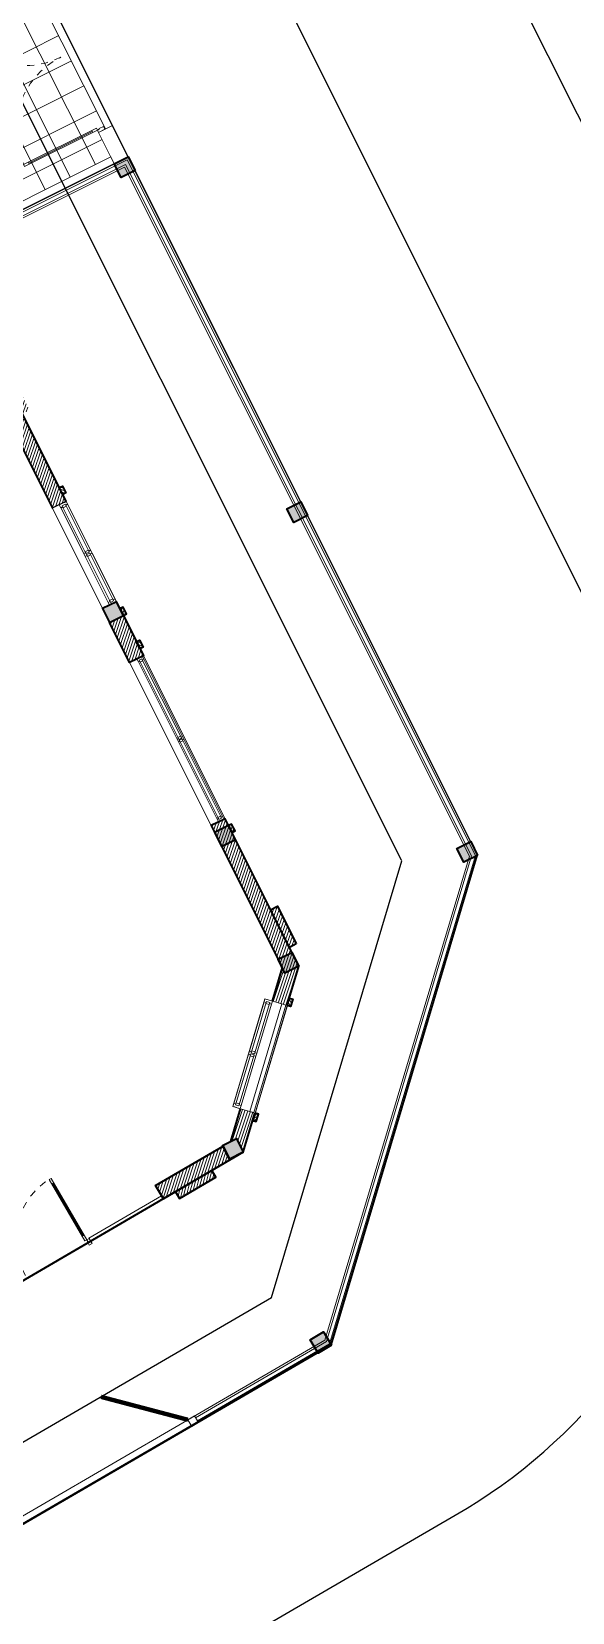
# Model space of a CAD drawing. Header units: millimetres. Extents: x 567980 to 569372, y 2065777 to 2066674.
# Drawn here: x 568857.41 to 568865.12, y 2066311.72 to 2066334.26 of the extents above; entities that cross this region are included whole.
import ezdxf

# ---------------------------------------------------------------- set-up
doc = ezdxf.new("R2010")
doc.units = ezdxf.units.MM
for name, pattern in [('ACAD_ISO10W100', [18.5, 12, -3, 0.5, -3]), ('CENTER', [3, 1.5, -0.5, 0.5, -0.5]), ('HIDDEN', [0.75, 0.5, -0.25]), ('HIDDEN2', [0.1875, 0.125, -0.0625])]:
    doc.linetypes.add(name, pattern=pattern)
for name, color, linetype, lineweight in [('A-COT VACH', 2, 'Continuous', 35), ('A-CUA', 25, 'Continuous', 5), ('A-DIM', 251, 'Continuous', 15), ('A-HATCH', 251, 'Continuous', 5), ('A-NET KHUAT', 250, 'HIDDEN', 9), ('A-NET MANH', 8, 'Continuous', 9), ('A-NET THAY', 125, 'Continuous', 18), ('A-TUONG', 255, 'Continuous', 35), ('boDnv', 54, 'Continuous', 25)]:
    doc.layers.add(name, color=color, linetype=linetype, lineweight=lineweight)
for name, color, linetype in [('ChiaLo', 128, 'CENTER'), ('datOlienke', 42, 'Continuous'), ('LogDg', 7, 'Continuous'), ('LoLK', 6, 'Continuous'), ('QH', 7, 'Continuous'), ('QUYEN', 7, 'Continuous'), ('TimDg', 222, 'Continuous'), ('ViaHeS', 32, 'Continuous')]:
    doc.layers.add(name, color=color, linetype=linetype)
doc.styles.add('rms', font='romans.shx', dxfattribs={"width": 0.7, "bigfont": 'vns.shx'})
doc.linetypes.add('ADL', pattern='A,0.125,-0.15,["++",rms,S=0.5,R=0,X=0,Y=-0.2245],-1.35,1.125', length=2.75)

# ---------------------------------------------------------------- blocks, each defined once
blk = doc.blocks.new('NEN')
at = {"layer": 'boDnv', "color": 10, "linetype": 'ADL', "ltscale": 0.25}
blk.add_lwpolyline([(138.064, -70.202), (163.347, -55.493), (165.206, -49.265), (120.533, 40.055), (114.463, 42.257), (87.67, 30.578), (85.617, 24.916), (132.335, -68.493)], close=True, dxfattribs=at)
at = {"layer": 'ChiaLo', "ltscale": 5}
blk.add_lwpolyline([(125.527, -57.117), (161.302, -39.225)], dxfattribs=at)
at = {"layer": 'datOlienke'}
blk.add_lwpolyline([(138.192, -71.285), (164.192, -56.158), (166.277, -49.172), (121.249, 40.859), (114.429, 43.333), (86.877, 31.323), (84.53, 24.853), (131.634, -69.327)], close=True, dxfattribs=at)
at = {"layer": 'LogDg'}
blk.add_lwpolyline([(81.968, 23.269), (128.805, -70.377, 0.432836), (139.983, -73.714), (165.966, -58.597, 0.395833), (169.098, -48.104), (123.817, 42.43, 0.398858), (113.466, 46.185), (85.926, 34.181, 0.429738)], format="xyb", close=True, dxfattribs=at)
at = {"layer": 'LoLK'}
for points in [[(151.464, -44.145), (161.302, -39.225), (158.619, -33.858), (140.731, -42.805), (143.415, -48.171)], [(161.302, -39.225), (151.464, -44.145), (158.987, -59.186), (164.192, -56.158), (166.277, -49.172)]]:
    blk.add_lwpolyline(points, close=True, dxfattribs=at)
at = {"layer": 'TimDg', "linetype": 'ACAD_ISO10W100', "ltscale": 0.75}
blk.add_lwpolyline([(176.4, -55.997), (121.833, 53.105)], dxfattribs=at)
at = {"layer": 'ViaHeS'}
blk.add_lwpolyline([(138.192, -71.285), (164.192, -56.158), (166.277, -49.172), (121.249, 40.859), (114.429, 43.333), (86.877, 31.323), (84.53, 24.853), (131.634, -69.327)], close=True, dxfattribs=at)
blk = doc.blocks.new('NEN KO1')
at = {"layer": 'datOlienke'}
blk.add_lwpolyline([(4.684, 4.99), (2.786, 35.01), (-2.53, 40), (-103.193, 40), (-108.456, 35.007), (-110.04, 4.993), (-105.303, 0), (0, 0)], close=True, dxfattribs=at)
at = {"layer": 'LoLK'}
for points in [[(-13.652, 29), (-13.652, 40), (-19.652, 40), (-19.652, 20), (-13.652, 20)], [(-13.652, 40), (-13.652, 29), (3.166, 29), (2.786, 35.01), (-2.53, 40)]]:
    blk.add_lwpolyline(points, close=True, dxfattribs=at)
blk = doc.blocks.new('*U404')
at = {"layer": 'A-CUA', "color": 32}
for points in [[(60, -40), (45, -40), (45, -18), (0, -18), (0, -40), (0, -40), (0, -82), (0, -82), (0, -103), (45, -103), (45, -82), (60, -82)], [(30, -82), (60, -82), (60, -40), (30, -40)], [(1292, -82), (1262, -82), (1262, -40), (1292, -40)], [(1322, -82), (1307, -82), (1307, -40), (1322, -40), (1322, -18), (1277, -18), (1277, -40), (1292, -40), (1292, -82), (1277, -82), (1277, -103), (1322, -103)], [(1307, -82), (1337, -82), (1337, -40), (1307, -40)], [(2540, -40), (2555, -40), (2555, -18), (2600, -18), (2600, -40), (2600, -40), (2600, -82), (2600, -82), (2600, -103), (2555, -103), (2555, -82), (2540, -82)], [(2570, -82), (2540, -82), (2540, -40), (2570, -40)]]:
    blk.add_lwpolyline(points, close=True, dxfattribs=at)
at = {"layer": 'A-CUA', "color": 37, "lineweight": -2}
for points in [[(45, -18), (1277, -18), (1277, -40), (45, -40)], [(45, -82), (1277, -82), (1277, -103), (45, -103)], [(2555, -18), (1322, -18), (1322, -40), (2555, -40)], [(2555, -82), (1322, -82), (1322, -103), (2555, -103)]]:
    blk.add_lwpolyline(points, close=True, dxfattribs=at)
blk = doc.blocks.new('phào cửa')
at = {"layer": 'A-HATCH'}
h = blk.add_hatch(dxfattribs=at)
h.set_pattern_fill('ANSI31', color=256, scale=250)
h.set_pattern_definition([(45, (-237697.46, 7620.01), (-22.097087, 22.097087), [])])
h.paths.add_polyline_path([(0, 0), (0, 110), (-50, 110), (-50, 0)])
at = {"layer": 'A-TUONG'}
blk.add_lwpolyline([(0, 0), (0, 110), (-50, 110), (-50, 0)], close=True, dxfattribs=at)
blk = doc.blocks.new('*U406')
at = {"layer": 'A-CUA', "color": 32}
for points in [[(60, -40), (45, -40), (45, -10), (0, -10), (0, -40), (0, -40), (0, -90), (0, -90), (0, -120), (45, -120), (45, -90), (60, -90)], [(30, -90), (60, -90), (60, -40), (30, -40)], [(792, -90), (762, -90), (762, -40), (792, -40)], [(822, -90), (807, -90), (807, -40), (822, -40), (822, -10), (777, -10), (777, -40), (792, -40), (792, -90), (777, -90), (777, -120), (822, -120)], [(807, -90), (837, -90), (837, -40), (807, -40)], [(1540, -40), (1555, -40), (1555, -10), (1600, -10), (1600, -40), (1600, -40), (1600, -90), (1600, -90), (1600, -120), (1555, -120), (1555, -90), (1540, -90)], [(1570, -90), (1540, -90), (1540, -40), (1570, -40)]]:
    blk.add_lwpolyline(points, close=True, dxfattribs=at)
at = {"layer": 'A-CUA', "color": 37, "lineweight": -2}
for points in [[(45, -10), (777, -10), (777, -40), (45, -40)], [(45, -90), (777, -90), (777, -120), (45, -120)], [(1555, -10), (822, -10), (822, -40), (1555, -40)], [(1555, -90), (822, -90), (822, -120), (1555, -120)]]:
    blk.add_lwpolyline(points, close=True, dxfattribs=at)
blk = doc.blocks.new('phao cua 1600')
blk.add_wipeout([(220, 800), (0, 800), (0, -800), (220, -800)]).dxf.layer = 'A-NET MANH'
at = {"layer": 'A-NET THAY'}
blk.add_lwpolyline([(0, -800), (0, 800), (220, 800), (220, -800)], close=True, dxfattribs=at)
at = {"layer": 'A-CUA', "rotation": 90}
blk.add_blockref('*U406', (-10, -800), dxfattribs=at)
at = {"layer": 'A-TUONG'}
blk.add_blockref('phào cửa', (0, 910), dxfattribs=at)
at = {"layer": 'A-TUONG', "xscale": -1, "rotation": 180}
blk.add_blockref('phào cửa', (0, -910), dxfattribs=at)
blk = doc.blocks.new('A$C1a95cbaf')
at = {"layer": 'A-HATCH'}
h = blk.add_hatch(dxfattribs=at)
h.set_pattern_fill('ANSI31', color=256, scale=300)
h.set_pattern_definition([(45, (-121341.862, 350750.01), (-26.5165043, 26.5165043), [])])
h.paths.add_polyline_path([(110, 600), (0, 600), (0, 0), (110, 0)])
at = {"layer": 'A-TUONG', "elevation": 0}
blk.add_lwpolyline([(110, 0), (0, 0), (0, 600), (110, 600)], close=True, dxfattribs=at)
blk = doc.blocks.new('*U525')
for p, q in [((90, -100), (50, -100)), ((70, -100), (70, -1250)), ((2710, -100), (2750, -100)), ((2730, -100), (2730, -1250)), ((90, -1250), (50, -1250)), ((2710, -1250), (2750, -1250))]:
    blk.add_line(p, q)
for points in [[(0, 113), (60, 113), (60, 40), (50, 40), (50, 0), (0, 0)], [(50, 0), (90, 0), (90, -1350), (50, -1350)], [(2750, 0), (2710, 0), (2710, -1350), (2750, -1350)], [(2800, 113), (2740, 113), (2740, 40), (2750, 40), (2750, 0), (2800, 0)]]:
    blk.add_lwpolyline(points, close=True)
at = {"linetype": 'HIDDEN2'}
for centre, start, end in [((50, 0), 270, 0), ((2750, 0), 180, 270)]:
    blk.add_arc(centre, 1350, start, end, dxfattribs=at)
blk = doc.blocks.new('CUA DI 4000')
at = {"layer": 'A-HATCH'}
h = blk.add_hatch(dxfattribs=at)
h.set_pattern_fill('ANSI31', color=256, scale=300)
h.set_pattern_definition([(45, (-348838.78, 636491.252), (-26.5165043, 26.5165043), [])])
h.paths.add_polyline_path([(5600, -110), (5000, -110), (5000, 0), (5600, 0)])
edge = h.paths.add_edge_path()
edge.add_line((600, -109), (0, -111))
edge.add_line((0, -111), (0, 1))
edge.add_line((0, 1), (600, -1))
edge.add_line((600, -1), (600, -109))
at = {"layer": 'A-CUA', "elevation": 0}
for points in [[(800, 0), (1500, 0), (1500, 50), (800, 50)], [(4800, 0), (3600, 0), (3600, 50), (4800, 50)]]:
    blk.add_lwpolyline(points, close=True, dxfattribs=at)
at = {"layer": 'A-NET THAY'}
for q in [(786, 0, 0), (800, 0, 0)]:
    blk.add_line((4800, 0, 0), q, dxfattribs=at)
at = {"layer": 'A-TUONG'}
for p, q in [((800, 0, 0), (800, 220, 0)), ((4800, 0, 0), (4800, 220, 0))]:
    blk.add_line(p, q, dxfattribs=at)
blk.add_lwpolyline([(600, 0), (0, 0), (0, -110), (600, -110)], close=True, dxfattribs=at)
at = {"layer": 'A-TUONG', "elevation": 0}
blk.add_lwpolyline([(5000, 0), (5000, -110), (5600, -110), (5600, 0), (5000, 0)], dxfattribs=at)
at = {"layer": 'A-CUA', "extrusion": (1.82582e-10, -5.39265e-10, -1), "xscale": 0.7500000000000002, "yscale": 0.7500000000000002, "zscale": -0.7500000000000004, "rotation": 180.1066326903748}
blk.add_blockref('*U525', (-1500, 50, 0), dxfattribs=at)
blk = doc.blocks.new('*U397')
at = {"layer": 'A-CUA', "color": 32}
for points in [[(60, -40), (45, -40), (45, -10), (0, -10), (0, -40), (0, -40), (0, -90), (0, -90), (0, -120), (45, -120), (45, -90), (60, -90)], [(30, -90), (60, -90), (60, -40), (30, -40)], [(792, -90), (762, -90), (762, -40), (792, -40)], [(822, -90), (807, -90), (807, -40), (822, -40), (822, -10), (777, -10), (777, -40), (792, -40), (792, -90), (777, -90), (777, -120), (822, -120)], [(807, -90), (837, -90), (837, -40), (807, -40)], [(1540, -40), (1555, -40), (1555, -10), (1600, -10), (1600, -40), (1600, -40), (1600, -90), (1600, -90), (1600, -120), (1555, -120), (1555, -90), (1540, -90)], [(1570, -90), (1540, -90), (1540, -40), (1570, -40)]]:
    blk.add_lwpolyline(points, close=True, dxfattribs=at)
at = {"layer": 'A-CUA', "color": 37, "lineweight": -2}
for points in [[(45, -10), (777, -10), (777, -40), (45, -40)], [(45, -90), (777, -90), (777, -120), (45, -120)], [(1555, -10), (822, -10), (822, -40), (1555, -40)], [(1555, -90), (822, -90), (822, -120), (1555, -120)]]:
    blk.add_lwpolyline(points, close=True, dxfattribs=at)
blk = doc.blocks.new('CUA SO GOC CHEO 1600')
blk.add_wipeout([(0, 330), (0, 0), (1600, 0), (1600, 330)]).dxf.layer = 'A-NET KHUAT'
at = {"layer": 'A-DIM'}
blk.add_lwpolyline([(0, 80), (0, 20), (1600, 20), (1600, 80)], close=True, dxfattribs=at)
at = {"layer": 'A-NET THAY'}
blk.add_lwpolyline([(0, 330), (1600, 330), (1600, 0), (0, 0)], close=True, dxfattribs=at)
at = {"layer": 'A-CUA', "rotation": 359.9802678828873}
blk.add_blockref('*U397', (0, 340, 0), dxfattribs=at)
at = {"layer": 'A-TUONG', "rotation": 90.00845851323635}
blk.add_blockref('phào cửa', (0, 0), dxfattribs=at)
at = {"layer": 'A-TUONG', "xscale": -1, "rotation": 269.9915414867637}
blk.add_blockref('phào cửa', (1600, 0), dxfattribs=at)
blk = doc.blocks.new('cot 220')
at = {"layer": 'A-COT VACH'}
h = blk.add_hatch(color=256, dxfattribs=at)
h.dxf.hatch_style = 1
h.paths.add_polyline_path([(110, 110), (-110, 110), (-110, -110), (110, -110)])
blk.add_lwpolyline([(-110, -110), (110, -110), (110, 110), (-110, 110)], close=True, dxfattribs=at)
blk = doc.blocks.new('cum dh a3.3.1.6.7')
at = {"layer": 'A-HATCH'}
h = blk.add_hatch(dxfattribs=at)
h.set_pattern_fill('ANSI31', color=256, scale=0.3)
h.set_pattern_definition([(45, (-202.69897, 262.50004), (-0.0265165043, 0.0265165043), [])])
h.paths.add_polyline_path([(25.998, 0), (25.998, 0), (25.999, -0.6), (26.109, -0.6), (26.108, 0), (25.998, 0), (25.998, -0.6), (25.999, -0.6), (25.998, 0), (25.378, 0), (25.378, -0.22), (25.778, -0.22), (25.778, -2), (25.998, -2), (25.998, -1.89), (25.998, -1.89), (25.998, -1.78)])
h.paths.add_polyline_path([(25.998, -4.24), (25.998, -3.82), (25.998, -3.82), (25.778, -3.82), (25.778, -4.46), (25.998, -4.46), (25.998, -4.35), (25.998, -4.35)])
h = blk.add_hatch(dxfattribs=at)
h.set_pattern_fill('ANSI31', color=256, scale=0.3)
h.set_pattern_definition([(45, (-102.69897, 612.50004), (-0.0265165043, 0.0265165043), [])])
h.paths.add_polyline_path([(23.884, -11.224), (22.774, -11.295), (22.789, -11.514), (23.884, -11.444)])
h.paths.add_polyline_path([(18.218, -11.59), (18.783, -11.553), (18.797, -11.772), (18.219, -11.81)])
h.paths.add_polyline_path([(24.104, -11.21), (24.104, -11.43), (25.998, -9.411), (25.998, -7.06), (25.778, -7.06), (25.778, -9.324), (24.008, -11.21)])
edge = h.paths.add_edge_path()
edge.add_line((18.542, -11.451), (18.542, -11.438))
edge.add_line((18.752, -11.534), (18.752, -11.754))
at = {"layer": 'A-NET THAY', "elevation": 0}
blk.add_lwpolyline([(25.998, -7.06), (25.778, -7.06), (25.778, -4.46), (25.998, -4.46)], close=True, dxfattribs=at)
at = {"layer": 'A-TUONG'}
for points in [[(25.998, -2), (25.998, 0), (25.378, 0), (25.378, -0.22), (25.778, -0.22), (25.778, -2)], [(24.104, -11.21), (24.104, -11.43), (25.998, -9.411), (25.998, -7.06), (25.778, -7.06), (25.778, -9.324), (24.008, -11.21)], [(24.104, -11.43), (22.789, -11.515), (22.774, -11.295), (23.884, -11.224), (23.884, -11.43)]]:
    blk.add_lwpolyline(points, close=True, dxfattribs=at)
at = {"layer": 'A-TUONG', "elevation": 0}
blk.add_lwpolyline([(25.778, -3.82), (25.998, -3.82), (25.998, -4.46), (25.778, -4.46)], close=True, dxfattribs=at)
at = {"layer": 'A-TUONG'}
blk.add_lwpolyline([(24.104, -11.43), (17.998, -11.824)], dxfattribs=at)
at = {"layer": 'A-COT VACH', "yscale": 0.001, "zscale": 0.001, "rotation": 359.9999999999999}
for p, xscale in [((25.888, -7.28), 0.001), ((25.888, -9.301, 0), -0.001)]:
    blk.add_blockref('cot 220', p, dxfattribs=dict(at, xscale=xscale))
at = {"layer": 'A-CUA', "xscale": -0.0009999999999999998, "yscale": 0.0009999999999999998, "zscale": 0.001, "rotation": 270}
blk.add_blockref('*U404', (25.998, -7.06), dxfattribs=at)
at = {"layer": 'A-TUONG', "yscale": 0.001, "zscale": 0.001}
for name, p, xscale, rotation in [('phào cửa', (25.998, -4.35, 0), -0.001, 359.9999999999999), ('phào cửa', (25.998, -7.17, 0), 0.001, 179.9999999999999), ('A$C1a95cbaf', (25.998, -9.111), 0.001, 359.9999999999999), ('CUA DI 4000', (17.998, -11.824), 0.001, 3.698620827714848)]:
    blk.add_blockref(name, p, dxfattribs=dict(at, xscale=xscale, rotation=rotation))
at = {"layer": 'A-TUONG', "xscale": -0.001, "yscale": 0.001, "zscale": 0.001}
for name, p, rotation in [('phao cua 1600', (25.998, -2.8), 359.9999999999999), ('CUA SO GOC CHEO 1600', (25.599, -9.838, 0), 46.80944021373436)]:
    blk.add_blockref(name, p, dxfattribs=dict(at, rotation=rotation))
at = {"layer": 'A-COT VACH', "yscale": 0.001, "zscale": 0.001, "rotation": 359.9999999999999}
for p, xscale in [((25.888, -3.71), 0.001), ((23.994, -11.32, 0), -0.001)]:
    blk.add_blockref('cot 220', p, dxfattribs=dict(at, xscale=xscale))
blk = doc.blocks.new('TRU CONG')
at = {"layer": 'A-NET THAY'}
blk.add_lwpolyline([(0, 0), (500, 0), (500, 220), (0, 220)], close=True, dxfattribs=at)
blk = doc.blocks.new('*U304')
for p, q in [((90, 1450), (50, 1450)), ((70, 100), (70, 1450)), ((3110, 1450), (3150, 1450)), ((3130, 100), (3130, 1450)), ((90, 100), (50, 100)), ((3110, 100), (3150, 100))]:
    blk.add_line(p, q)
for points in [[(50, 0), (90, 0), (90, 1550), (50, 1550)], [(3150, 0), (3110, 0), (3110, 1550), (3150, 1550)], [(0, -133), (60, -133), (60, -40), (50, -40), (50, 0), (0, 0)], [(3200, -133), (3140, -133), (3140, -40), (3150, -40), (3150, 0), (3200, 0)]]:
    blk.add_lwpolyline(points, close=True)
at = {"linetype": 'HIDDEN2'}
for centre, start, end in [((50, 0), 0, 90), ((3150, 0), 90, 180)]:
    blk.add_arc(centre, 1550, start, end, dxfattribs=at)
blk = doc.blocks.new('MBT1 A1')
at = {"layer": 'A-HATCH'}
h = blk.add_hatch(dxfattribs=at)
h.set_pattern_fill('SQRTMPLT', color=256, scale=0.4, pattern_type=2)
h.set_pattern_definition([(6e-15, (-410.51707, -66.48982), (-3e-17, 0.4), []), (90, (-410.51707, -66.48982), (-0.4, 0), [])])
h.paths.add_polyline_path([(5.89, -17.3), (5.12, -17.3), (5.12, -17.11), (4.95, -17.11), (4.95, -17.14), (4.8, -17.14), (4.8, -17.11), (1.2, -17.11), (1.2, -17.14), (1.05, -17.14), (1.05, -17.11), (0.88, -17.11), (0.88, -17.3), (0.11, -17.3), (0.11, -19.33), (3.1, -19.33), (3.1, -19.78), (3.1, -19.89), (5.5, -19.89), (5.5, -19.78), (5.89, -19.78)])
at = {"layer": 'A-NET THAY'}
for p, q in [((0.5, -20), (5.5, -20)), ((3.1, -19.89), (5.5, -19.89))]:
    blk.add_line(p, q, dxfattribs=at)
blk.add_lwpolyline([(6, -19.78), (6, -17.22), (5.89, -17.22), (5.89, -19.78)], close=True, dxfattribs=at)
at = {"layer": 'A-CUA', "extrusion": (0, 0, -1), "xscale": -0.0007500000000000044, "yscale": 0.0007500000000000044, "zscale": -0.0007500000000000044}
blk.add_blockref('*U304', (-3.1, -19.78), dxfattribs=at)
at = {"layer": 'A-NET THAY', "xscale": -0.001, "yscale": 0.001, "zscale": 0.001}
blk.add_blockref('TRU CONG', (6, -20), dxfattribs=at)
blk = doc.blocks.new('MBT1KO1')
at = {"layer": 'LoLK', "xscale": -1, "rotation": 180}
blk.add_blockref('MBT1 A1', (-19.652, 20), dxfattribs=at)
at = {"layer": 'LoLK', "rotation": 90}
blk.add_blockref('cum dh a3.3.1.6.7', (-11.652, 11.015), dxfattribs=at)
at = {"layer": 'LoLK'}
blk.add_blockref('NEN KO1', (0, 0), dxfattribs=at)
blk = doc.blocks.new('rkg4')
at = {"layer": 'A-NET THAY'}
for points in [[(0, -13828), (0, -16834), (6010, -16453), (11000, -11138), (11000, 0), (0, 0), (0, -2000)], [(3820, -16562), (5996, -16424), (10970, -11126), (10970, -30), (30, -30), (30, -2000)], [(3817, -16512), (5973, -16376), (10920, -11106), (10920, -80), (80, -80), (80, -2000)], [(110, -13821), (110, -16716), (5960, -16346), (10890, -11094), (10890, -110), (110, -110), (110, -2000)]]:
    blk.add_lwpolyline(points, dxfattribs=at)
blk.add_lwpolyline([(3822, -16592), (3713, -16599), (3706, -16489), (3815, -16482)], close=True, dxfattribs=at)
at = {"layer": 'QUYEN'}
for points in [[(213, -16710, 62.5, 62.5, 0), (1060, -15748, 0, 0, -0.192739), (1460, -16631, 0, 0, -1.782882)], [(3706, -16489, 62.5, 62.5, 0), (2744, -15642, 0, 0, 0.192739), (2458, -16568, 0, 0, 1.782882)]]:
    blk.add_lwpolyline(points, format="xyseb", dxfattribs=at)
at = {"layer": 'A-COT VACH', "xscale": -1}
for p in [(10890, -110), (10890, -5610), (10890, -11028)]:
    blk.add_blockref('cot 220', p, dxfattribs=at)
at = {"layer": 'A-COT VACH', "xscale": -0.9999999999999998, "rotation": 3.618880489366417}
blk.add_blockref('cot 220', (5893, -16351), dxfattribs=at)
blk = doc.blocks.new('CUM CONG A3-A3.1-A6-A7')
at = {"layer": 'QH', "xscale": 0.001, "yscale": 0.001, "zscale": 0.001}
blk.add_blockref('rkg4', (29, 0), dxfattribs=at)
blk = doc.blocks.new('MB CONG KHU A')
at = {"layer": 'LoLK', "rotation": 26.57180110630141}
blk.add_blockref('CUM CONG A3-A3.1-A6-A7', (78.129, 73.932), dxfattribs=at)

msp = doc.modelspace()

# ---------------------------------------------------------------- block references
at = {"layer": 'boDnv'}
msp.add_blockref('NEN', (568697.481, 2066371.697), dxfattribs=at)

# ---------------------------------------------------------------- next in the draw order: block references
at = {"layer": 'LoLK', "rotation": 296.5718179020918}
msp.add_blockref('MBT1KO1', (568829.115, 2066302.37), dxfattribs=at)

# ---------------------------------------------------------------- next in the draw order: block references
at = {"layer": 'LoLK'}
msp.add_blockref('MB CONG KHU A', (568744.879, 2066240.648), dxfattribs=at)

doc.saveas('drawing.dxf')
